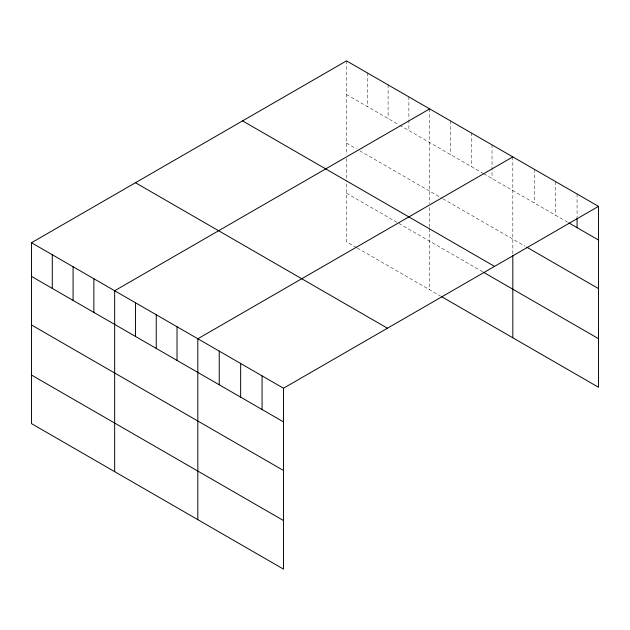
<?xml version="1.0" encoding="UTF-8"?>
<svg xmlns="http://www.w3.org/2000/svg" width="630" height="630" viewBox="0 0 630 630"><rect width="100%" height="100%" fill="white"/><g stroke="black" fill="none" stroke-linecap="round" stroke-linejoin="round"><path stroke-width="0.47" stroke-dasharray="3.15 2.36" d="M346.508 60.874L346.508 154.673M346.508 94.532L398.892 124.779M399.727 125.26L482.887 173.274M483.714 173.754L568.016 222.421M346.508 143.12L356.486 148.885M359.809 150.806L442.134 198.332M442.969 198.812L525.176 246.275M346.508 193.182L398.065 222.949M398.892 223.43L482.887 271.924M356.486 247.535L346.508 241.77L346.508 180.668M357.32 248.015L440.472 296.021M577.08 193.993L577.08 217.074M555.66 181.629L555.66 215.287M534.24 169.265L534.24 202.923M512.82 156.894L512.82 254.544M492.03 144.892L492.03 178.55M471.24 132.891L471.24 166.548M450.45 120.889L450.45 154.547M429.668 108.888L429.66 203.648M429.66 207.498L429.66 227.714M429.66 228.682L429.66 289.784M408.878 96.886L408.878 118.999M408.878 119.968L408.878 130.544M388.088 84.885L388.088 118.542M367.298 72.875L367.298 106.541M346.508 158.524L346.508 179.707"/><path stroke-width="0.94" d="M598.5 206.364L283.492 388.23L283.492 569.126L31.5 423.636L31.5 242.739L346.508 60.874L598.5 206.364L598.5 387.261L441.307 296.502M429.668 108.888L114.66 290.753L114.66 471.649M512.82 156.894L197.82 338.767L197.82 519.655M568.843 222.902L598.5 240.022M526.83 247.228L598.5 288.611M242.558 120.889L494.55 266.38M483.714 272.404L598.5 338.672M135.45 182.724L387.442 328.214M31.5 242.739L283.492 388.23M31.5 276.405L283.492 421.887M31.5 324.986L283.492 470.476M31.5 375.047L283.492 520.538M577.08 218.035L577.08 227.658M512.82 255.512L512.82 337.79M262.072 375.866L262.072 409.524M240.652 363.494L240.652 397.16M219.232 351.13L219.232 384.788M177.03 326.765L177.03 360.423M156.24 314.756L156.24 348.421M135.45 302.754L135.45 336.412M93.87 278.751L93.87 312.409M73.08 266.75L73.08 300.408M52.29 254.748L52.29 288.406"/></g></svg>
